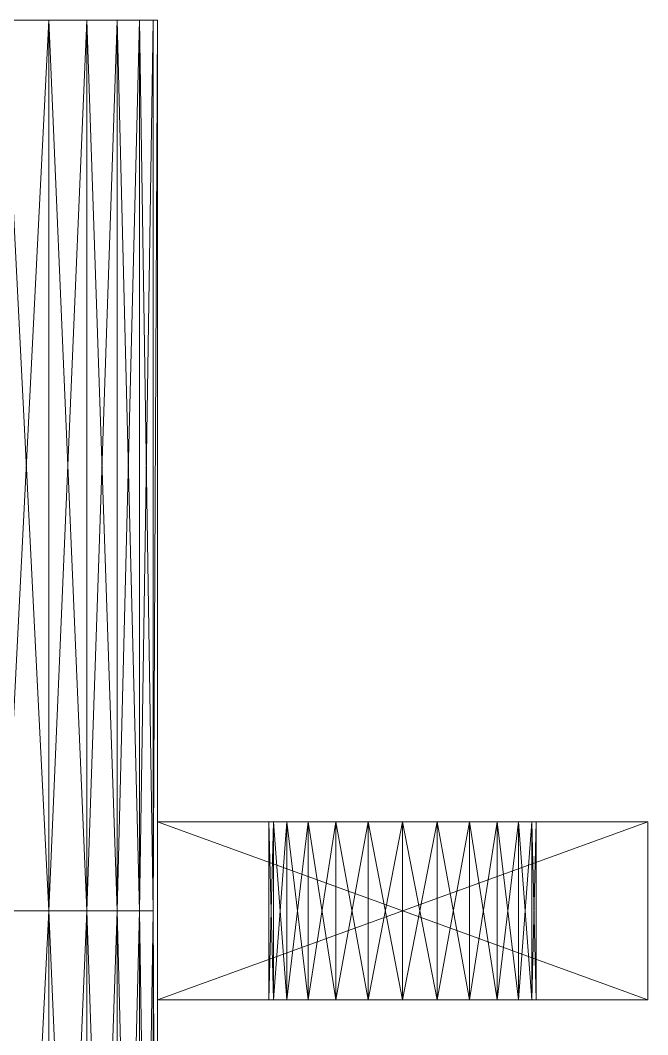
# Model space of a CAD drawing. Header units: millimetres. Extents: x 6495.02 to 6498.45, y 1663.36 to 1663.96.
# Drawn here: x 6495.77951 to 6495.78659, y 1663.77089 to 1663.78235 of the extents above; entities that cross this region are included whole.
import ezdxf

# ---------------------------------------------------------------- set-up
doc = ezdxf.new("R2010")
doc.units = ezdxf.units.MM

# ---------------------------------------------------------------- blocks, each defined once
blk = doc.blocks.new('SSSSS')
at = {"color": 7, "lineweight": 0}
for points in [[(-154.673, 55.527, -162.346), (-156.548, 52.093, -162.346), (-131.603, 68.125, -162.346), (-154.673, 55.527, -162.346)], [(-131.603, 68.125, -162.346), (-156.548, 52.093, -162.346), (-93.211, 22.602, -162.346), (-131.603, 68.125, -162.346)], [(-131.603, 68.125, -162.346), (-152.328, 58.66, -162.346), (-154.673, 55.527, -162.346), (-131.603, 68.125, -162.346)], [(-131.603, 68.125, -162.346), (-149.562, 61.426, -162.346), (-152.328, 58.66, -162.346), (-131.603, 68.125, -162.346)], [(-149.562, 61.426, -107.499), (-149.562, 61.426, -52.653), (-152.328, 58.66, -107.499), (-149.562, 61.426, -107.499)], [(-152.328, 58.66, -107.499), (-149.562, 61.426, -52.653), (-152.328, 58.66, -52.653), (-152.328, 58.66, -107.499)], [(-152.328, 58.66, -107.499), (-152.328, 58.66, -162.346), (-149.562, 61.426, -107.499), (-152.328, 58.66, -107.499)], [(-149.562, 61.426, -107.499), (-152.328, 58.66, -162.346), (-149.562, 61.426, -162.346), (-149.562, 61.426, -107.499)], [(-152.328, 58.66, -107.499), (-152.328, 58.66, -52.653), (-154.673, 55.527, -107.499), (-152.328, 58.66, -107.499)], [(-154.673, 55.527, -107.499), (-152.328, 58.66, -52.653), (-154.673, 55.527, -52.653), (-154.673, 55.527, -107.499)], [(-154.673, 55.527, -107.499), (-154.673, 55.527, -162.346), (-152.328, 58.66, -107.499), (-154.673, 55.527, -107.499)], [(-152.328, 58.66, -107.499), (-154.673, 55.527, -162.346), (-152.328, 58.66, -162.346), (-152.328, 58.66, -107.499)], [(-154.673, 55.527, -107.499), (-154.673, 55.527, -52.653), (-156.548, 52.093, -107.499), (-154.673, 55.527, -107.499)], [(-156.548, 52.093, -107.499), (-154.673, 55.527, -52.653), (-156.548, 52.093, -52.653), (-156.548, 52.093, -107.499)], [(-156.548, 52.093, -107.499), (-156.548, 52.093, -162.346), (-154.673, 55.527, -107.499), (-156.548, 52.093, -107.499)], [(-154.673, 55.527, -107.499), (-156.548, 52.093, -162.346), (-154.673, 55.527, -162.346), (-154.673, 55.527, -107.499)], [(-156.548, 52.093, -162.346), (-157.916, 48.427, -162.346), (-93.211, 22.602, -162.346), (-156.548, 52.093, -162.346)], [(-156.548, 52.093, -107.499), (-156.548, 52.093, -52.653), (-157.916, 48.427, -107.499), (-156.548, 52.093, -107.499)], [(-157.916, 48.427, -107.499), (-156.548, 52.093, -52.653), (-157.916, 48.427, -52.653), (-157.916, 48.427, -107.499)], [(-157.916, 48.427, -107.499), (-157.916, 48.427, -162.346), (-156.548, 52.093, -107.499), (-157.916, 48.427, -107.499)], [(-156.548, 52.093, -107.499), (-157.916, 48.427, -162.346), (-156.548, 52.093, -162.346), (-156.548, 52.093, -107.499)], [(-96.1, 22.317, -162.346), (-157.916, 48.427, -162.346), (-158.747, 44.604, -162.346), (-96.1, 22.317, -162.346)], [(-157.916, 48.427, -107.499), (-157.916, 48.427, -52.653), (-158.747, 44.604, -107.499), (-157.916, 48.427, -107.499)], [(-158.747, 44.604, -107.499), (-157.916, 48.427, -52.653), (-158.747, 44.604, -52.653), (-158.747, 44.604, -107.499)], [(-158.747, 44.604, -107.499), (-158.747, 44.604, -162.346), (-157.916, 48.427, -107.499), (-158.747, 44.604, -107.499)], [(-157.916, 48.427, -107.499), (-158.747, 44.604, -162.346), (-157.916, 48.427, -162.346), (-157.916, 48.427, -107.499)], [(-93.211, 22.602, -162.346), (-157.916, 48.427, -162.346), (-96.1, 22.317, -162.346), (-93.211, 22.602, -162.346)], [(-96.1, 22.317, -162.346), (-158.747, 44.604, -162.346), (-159.027, 40.701, -162.346), (-96.1, 22.317, -162.346)], [(-158.747, 44.604, -107.499), (-158.747, 44.604, -52.653), (-159.027, 40.701, -52.653), (-158.747, 44.604, -107.499)], [(-159.027, 40.701, -52.653), (-159.027, 40.701, -162.346), (-158.747, 44.604, -107.499), (-159.027, 40.701, -52.653)], [(-158.747, 44.604, -107.499), (-159.027, 40.701, -162.346), (-158.747, 44.604, -162.346), (-158.747, 44.604, -107.499)], [(-159.027, -25.115, -52.653), (-159.027, 21.505, -102.015), (-159.027, 40.701, -52.653), (-159.027, -25.115, -52.653)], [(-159.027, 40.701, -52.653), (-159.027, 21.505, -102.015), (-159.027, 21.505, -112.984), (-159.027, 40.701, -52.653)], [(-159.027, 40.701, -52.653), (-159.027, 21.505, -112.984), (-159.027, 40.701, -162.346), (-159.027, 40.701, -52.653)], [(-159.027, 40.701, -162.346), (-159.027, 21.505, -112.984), (-159.027, -25.115, -162.346), (-159.027, 40.701, -162.346)], [(-159.027, -25.115, -162.346), (-108.019, 7.793, -162.346), (-159.027, 40.701, -162.346), (-159.027, -25.115, -162.346)], [(-159.027, 40.701, -162.346), (-108.019, 7.793, -162.346), (-107.735, 10.682, -162.346), (-159.027, 40.701, -162.346)], [(-159.027, 40.701, -162.346), (-107.735, 10.682, -162.346), (-106.892, 13.46, -162.346), (-159.027, 40.701, -162.346)], [(-106.892, 13.46, -162.346), (-105.524, 16.021, -162.346), (-159.027, 40.701, -162.346), (-106.892, 13.46, -162.346)], [(-159.027, 40.701, -162.346), (-105.524, 16.021, -162.346), (-103.682, 18.265, -162.346), (-159.027, 40.701, -162.346)], [(-159.027, 40.701, -162.346), (-103.682, 18.265, -162.346), (-101.438, 20.106, -162.346), (-159.027, 40.701, -162.346)], [(-101.438, 20.106, -162.346), (-98.878, 21.475, -162.346), (-159.027, 40.701, -162.346), (-101.438, 20.106, -162.346)], [(-159.027, 40.701, -162.346), (-98.878, 21.475, -162.346), (-96.1, 22.317, -162.346), (-159.027, 40.701, -162.346)], [(-189.192, 21.505, -112.984), (-174.109, 16.02, -112.984), (-159.027, 21.505, -112.984), (-189.192, 21.505, -112.984)], [(-189.192, -5.918, -112.984), (-182.336, 7.793, -112.984), (-189.192, 21.505, -112.984), (-189.192, -5.918, -112.984)], [(-189.192, 21.505, -112.984), (-182.336, 7.793, -112.984), (-182.056, 9.923, -112.984), (-189.192, 21.505, -112.984)], [(-189.192, 21.505, -112.984), (-182.056, 9.923, -112.984), (-181.234, 11.907, -112.984), (-189.192, 21.505, -112.984)], [(-181.234, 11.907, -112.984), (-179.927, 13.611, -112.984), (-189.192, 21.505, -112.984), (-181.234, 11.907, -112.984)], [(-189.192, 21.505, -112.984), (-179.927, 13.611, -112.984), (-178.223, 14.918, -112.984), (-189.192, 21.505, -112.984)], [(-189.192, 21.505, -112.984), (-178.223, 14.918, -112.984), (-176.239, 15.74, -112.984), (-189.192, 21.505, -112.984)], [(-176.239, 15.74, -112.984), (-174.109, 16.02, -112.984), (-189.192, 21.505, -112.984), (-176.239, 15.74, -112.984)], [(-159.027, 21.505, -112.984), (-159.027, 21.505, -102.015), (-189.192, 21.505, -112.984), (-159.027, 21.505, -112.984)], [(-189.192, 21.505, -112.984), (-159.027, 21.505, -102.015), (-189.192, 21.505, -102.015), (-189.192, 21.505, -112.984)], [(-189.192, 21.505, -102.015), (-182.336, 7.793, -102.015), (-189.192, -5.918, -102.015), (-189.192, 21.505, -102.015)], [(-159.027, 21.505, -102.015), (-174.109, 16.02, -102.015), (-189.192, 21.505, -102.015), (-159.027, 21.505, -102.015)], [(-189.192, 21.505, -102.015), (-174.109, 16.02, -102.015), (-176.239, 15.74, -102.015), (-189.192, 21.505, -102.015)], [(-189.192, 21.505, -102.015), (-176.239, 15.74, -102.015), (-178.223, 14.918, -102.015), (-189.192, 21.505, -102.015)], [(-178.223, 14.918, -102.015), (-179.927, 13.611, -102.015), (-189.192, 21.505, -102.015), (-178.223, 14.918, -102.015)], [(-189.192, 21.505, -102.015), (-179.927, 13.611, -102.015), (-181.234, 11.907, -102.015), (-189.192, 21.505, -102.015)], [(-189.192, 21.505, -102.015), (-181.234, 11.907, -102.015), (-182.056, 9.923, -102.015), (-189.192, 21.505, -102.015)], [(-182.056, 9.923, -102.015), (-182.336, 7.793, -102.015), (-189.192, 21.505, -102.015), (-182.056, 9.923, -102.015)], [(-189.192, 21.505, -112.984), (-189.192, 21.505, -102.015), (-189.192, -5.918, -112.984), (-189.192, 21.505, -112.984)], [(-189.192, -5.918, -112.984), (-189.192, 21.505, -102.015), (-189.192, -5.918, -102.015), (-189.192, -5.918, -112.984)], [(-159.027, 21.505, -112.984), (-174.109, 16.02, -112.984), (-171.98, 15.74, -112.984), (-159.027, 21.505, -112.984)], [(-171.98, 15.74, -102.015), (-174.109, 16.02, -102.015), (-159.027, 21.505, -102.015), (-171.98, 15.74, -102.015)], [(-159.027, 21.505, -112.984), (-171.98, 15.74, -112.984), (-169.996, 14.918, -112.984), (-159.027, 21.505, -112.984)], [(-159.027, 21.505, -102.015), (-169.996, 14.918, -102.015), (-171.98, 15.74, -102.015), (-159.027, 21.505, -102.015)], [(-169.996, 14.918, -112.984), (-168.292, 13.611, -112.984), (-159.027, 21.505, -112.984), (-169.996, 14.918, -112.984)], [(-159.027, 21.505, -102.015), (-168.292, 13.611, -102.015), (-169.996, 14.918, -102.015), (-159.027, 21.505, -102.015)], [(-159.027, 21.505, -112.984), (-168.292, 13.611, -112.984), (-166.985, 11.907, -112.984), (-159.027, 21.505, -112.984)], [(-166.985, 11.907, -102.015), (-168.292, 13.611, -102.015), (-159.027, 21.505, -102.015), (-166.985, 11.907, -102.015)], [(-159.027, 21.505, -112.984), (-166.985, 11.907, -112.984), (-166.163, 9.923, -112.984), (-159.027, 21.505, -112.984)], [(-159.027, 21.505, -102.015), (-166.163, 9.923, -102.015), (-166.985, 11.907, -102.015), (-159.027, 21.505, -102.015)], [(-166.163, 9.923, -112.984), (-165.882, 7.793, -112.984), (-159.027, 21.505, -112.984), (-166.163, 9.923, -112.984)], [(-159.027, 21.505, -102.015), (-165.882, 7.793, -102.015), (-166.163, 9.923, -102.015), (-159.027, 21.505, -102.015)], [(-159.027, 21.505, -112.984), (-165.882, 7.793, -112.984), (-159.027, -5.918, -112.984), (-159.027, 21.505, -112.984)], [(-159.027, -5.918, -102.015), (-165.882, 7.793, -102.015), (-159.027, 21.505, -102.015), (-159.027, -5.918, -102.015)], [(-159.027, -25.115, -162.346), (-159.027, 21.505, -112.984), (-159.027, -5.918, -112.984), (-159.027, -25.115, -162.346)], [(-159.027, 21.505, -102.015), (-159.027, -25.115, -52.653), (-159.027, -5.918, -102.015), (-159.027, 21.505, -102.015)], [(-176.239, 15.74, -102.015), (-176.239, 15.74, -112.984), (-178.223, 14.918, -102.015), (-176.239, 15.74, -102.015)], [(-178.223, 14.918, -102.015), (-176.239, 15.74, -112.984), (-178.223, 14.918, -112.984), (-178.223, 14.918, -102.015)], [(-174.109, 16.02, -102.015), (-174.109, 16.02, -112.984), (-176.239, 15.74, -102.015), (-174.109, 16.02, -102.015)], [(-176.239, 15.74, -102.015), (-174.109, 16.02, -112.984), (-176.239, 15.74, -112.984), (-176.239, 15.74, -102.015)], [(-171.98, 15.74, -102.015), (-171.98, 15.74, -112.984), (-174.109, 16.02, -102.015), (-171.98, 15.74, -102.015)], [(-174.109, 16.02, -102.015), (-171.98, 15.74, -112.984), (-174.109, 16.02, -112.984), (-174.109, 16.02, -102.015)], [(-169.996, 14.918, -102.015), (-169.996, 14.918, -112.984), (-171.98, 15.74, -102.015), (-169.996, 14.918, -102.015)], [(-171.98, 15.74, -102.015), (-169.996, 14.918, -112.984), (-171.98, 15.74, -112.984), (-171.98, 15.74, -102.015)], [(-178.223, 14.918, -102.015), (-178.223, 14.918, -112.984), (-179.927, 13.611, -102.015), (-178.223, 14.918, -102.015)], [(-179.927, 13.611, -102.015), (-178.223, 14.918, -112.984), (-179.927, 13.611, -112.984), (-179.927, 13.611, -102.015)], [(-168.292, 13.611, -102.015), (-168.292, 13.611, -112.984), (-169.996, 14.918, -102.015), (-168.292, 13.611, -102.015)], [(-169.996, 14.918, -102.015), (-168.292, 13.611, -112.984), (-169.996, 14.918, -112.984), (-169.996, 14.918, -102.015)], [(-179.927, 13.611, -102.015), (-179.927, 13.611, -112.984), (-181.234, 11.907, -102.015), (-179.927, 13.611, -102.015)], [(-181.234, 11.907, -102.015), (-179.927, 13.611, -112.984), (-181.234, 11.907, -112.984), (-181.234, 11.907, -102.015)], [(-166.985, 11.907, -102.015), (-166.985, 11.907, -112.984), (-168.292, 13.611, -102.015), (-166.985, 11.907, -102.015)], [(-168.292, 13.611, -102.015), (-166.985, 11.907, -112.984), (-168.292, 13.611, -112.984), (-168.292, 13.611, -102.015)], [(-181.234, 11.907, -102.015), (-181.234, 11.907, -112.984), (-182.056, 9.923, -102.015), (-181.234, 11.907, -102.015)], [(-182.056, 9.923, -102.015), (-181.234, 11.907, -112.984), (-182.056, 9.923, -112.984), (-182.056, 9.923, -102.015)], [(-166.163, 9.923, -102.015), (-166.163, 9.923, -112.984), (-166.985, 11.907, -102.015), (-166.163, 9.923, -102.015)], [(-166.985, 11.907, -102.015), (-166.163, 9.923, -112.984), (-166.985, 11.907, -112.984), (-166.985, 11.907, -102.015)], [(-182.056, 9.923, -102.015), (-182.056, 9.923, -112.984), (-182.336, 7.793, -102.015), (-182.056, 9.923, -102.015)], [(-182.336, 7.793, -102.015), (-182.056, 9.923, -112.984), (-182.336, 7.793, -112.984), (-182.336, 7.793, -102.015)], [(-165.882, 7.793, -102.015), (-165.882, 7.793, -112.984), (-166.163, 9.923, -102.015), (-165.882, 7.793, -102.015)], [(-166.163, 9.923, -102.015), (-165.882, 7.793, -112.984), (-166.163, 9.923, -112.984), (-166.163, 9.923, -102.015)], [(-182.056, 5.664, -112.984), (-182.336, 7.793, -112.984), (-189.192, -5.918, -112.984), (-182.056, 5.664, -112.984)], [(-189.192, -5.918, -102.015), (-182.336, 7.793, -102.015), (-182.056, 5.664, -102.015), (-189.192, -5.918, -102.015)], [(-182.336, 7.793, -102.015), (-182.336, 7.793, -112.984), (-182.056, 5.664, -102.015), (-182.336, 7.793, -102.015)], [(-182.056, 5.664, -102.015), (-182.336, 7.793, -112.984), (-182.056, 5.664, -112.984), (-182.056, 5.664, -102.015)], [(-166.163, 5.664, -102.015), (-166.163, 5.664, -112.984), (-165.882, 7.793, -102.015), (-166.163, 5.664, -102.015)], [(-165.882, 7.793, -102.015), (-166.163, 5.664, -112.984), (-165.882, 7.793, -112.984), (-165.882, 7.793, -102.015)], [(-159.027, -5.918, -112.984), (-165.882, 7.793, -112.984), (-166.163, 5.664, -112.984), (-159.027, -5.918, -112.984)], [(-166.163, 5.664, -102.015), (-165.882, 7.793, -102.015), (-159.027, -5.918, -102.015), (-166.163, 5.664, -102.015)], [(-159.027, -25.115, -162.346), (-107.735, 4.904, -162.346), (-108.019, 7.793, -162.346), (-159.027, -25.115, -162.346)], [(-189.192, -5.918, -112.984), (-181.234, 3.68, -112.984), (-182.056, 5.664, -112.984), (-189.192, -5.918, -112.984)], [(-189.192, -5.918, -102.015), (-182.056, 5.664, -102.015), (-181.234, 3.68, -102.015), (-189.192, -5.918, -102.015)], [(-182.056, 5.664, -102.015), (-182.056, 5.664, -112.984), (-181.234, 3.68, -102.015), (-182.056, 5.664, -102.015)], [(-181.234, 3.68, -102.015), (-182.056, 5.664, -112.984), (-181.234, 3.68, -112.984), (-181.234, 3.68, -102.015)], [(-166.985, 3.68, -102.015), (-166.985, 3.68, -112.984), (-166.163, 5.664, -102.015), (-166.985, 3.68, -102.015)], [(-166.163, 5.664, -102.015), (-166.985, 3.68, -112.984), (-166.163, 5.664, -112.984), (-166.163, 5.664, -102.015)], [(-159.027, -5.918, -112.984), (-166.163, 5.664, -112.984), (-166.985, 3.68, -112.984), (-159.027, -5.918, -112.984)], [(-159.027, -5.918, -102.015), (-166.985, 3.68, -102.015), (-166.163, 5.664, -102.015), (-159.027, -5.918, -102.015)], [(-106.892, 2.126, -162.346), (-107.735, 4.904, -162.346), (-159.027, -25.115, -162.346), (-106.892, 2.126, -162.346)], [(-189.192, -5.918, -112.984), (-179.927, 1.976, -112.984), (-181.234, 3.68, -112.984), (-189.192, -5.918, -112.984)], [(-181.234, 3.68, -102.015), (-179.927, 1.976, -102.015), (-189.192, -5.918, -102.015), (-181.234, 3.68, -102.015)], [(-181.234, 3.68, -102.015), (-181.234, 3.68, -112.984), (-179.927, 1.976, -102.015), (-181.234, 3.68, -102.015)], [(-179.927, 1.976, -102.015), (-181.234, 3.68, -112.984), (-179.927, 1.976, -112.984), (-179.927, 1.976, -102.015)], [(-168.292, 1.976, -102.015), (-168.292, 1.976, -112.984), (-166.985, 3.68, -102.015), (-168.292, 1.976, -102.015)], [(-166.985, 3.68, -102.015), (-168.292, 1.976, -112.984), (-166.985, 3.68, -112.984), (-166.985, 3.68, -102.015)], [(-166.985, 3.68, -112.984), (-168.292, 1.976, -112.984), (-159.027, -5.918, -112.984), (-166.985, 3.68, -112.984)], [(-159.027, -5.918, -102.015), (-168.292, 1.976, -102.015), (-166.985, 3.68, -102.015), (-159.027, -5.918, -102.015)], [(-178.223, 0.669, -112.984), (-179.927, 1.976, -112.984), (-189.192, -5.918, -112.984), (-178.223, 0.669, -112.984)], [(-189.192, -5.918, -102.015), (-179.927, 1.976, -102.015), (-178.223, 0.669, -102.015), (-189.192, -5.918, -102.015)], [(-179.927, 1.976, -102.015), (-179.927, 1.976, -112.984), (-178.223, 0.669, -102.015), (-179.927, 1.976, -102.015)], [(-178.223, 0.669, -102.015), (-179.927, 1.976, -112.984), (-178.223, 0.669, -112.984), (-178.223, 0.669, -102.015)], [(-169.996, 0.669, -102.015), (-169.996, 0.669, -112.984), (-168.292, 1.976, -102.015), (-169.996, 0.669, -102.015)], [(-168.292, 1.976, -102.015), (-169.996, 0.669, -112.984), (-168.292, 1.976, -112.984), (-168.292, 1.976, -102.015)], [(-159.027, -5.918, -112.984), (-168.292, 1.976, -112.984), (-169.996, 0.669, -112.984), (-159.027, -5.918, -112.984)], [(-169.996, 0.669, -102.015), (-168.292, 1.976, -102.015), (-159.027, -5.918, -102.015), (-169.996, 0.669, -102.015)], [(-159.027, -25.115, -162.346), (-105.524, -0.434, -162.346), (-106.892, 2.126, -162.346), (-159.027, -25.115, -162.346)], [(-189.192, -5.918, -112.984), (-176.239, -0.153, -112.984), (-178.223, 0.669, -112.984), (-189.192, -5.918, -112.984)], [(-189.192, -5.918, -102.015), (-178.223, 0.669, -102.015), (-176.239, -0.153, -102.015), (-189.192, -5.918, -102.015)], [(-178.223, 0.669, -102.015), (-178.223, 0.669, -112.984), (-176.239, -0.153, -102.015), (-178.223, 0.669, -102.015)], [(-176.239, -0.153, -102.015), (-178.223, 0.669, -112.984), (-176.239, -0.153, -112.984), (-176.239, -0.153, -102.015)], [(-171.98, -0.153, -102.015), (-171.98, -0.153, -112.984), (-169.996, 0.669, -102.015), (-171.98, -0.153, -102.015)], [(-169.996, 0.669, -102.015), (-171.98, -0.153, -112.984), (-169.996, 0.669, -112.984), (-169.996, 0.669, -102.015)], [(-159.027, -5.918, -112.984), (-169.996, 0.669, -112.984), (-171.98, -0.153, -112.984), (-159.027, -5.918, -112.984)], [(-159.027, -5.918, -102.015), (-171.98, -0.153, -102.015), (-169.996, 0.669, -102.015), (-159.027, -5.918, -102.015)], [(-189.192, -5.918, -112.984), (-174.109, -0.434, -112.984), (-176.239, -0.153, -112.984), (-189.192, -5.918, -112.984)], [(-176.239, -0.153, -102.015), (-174.109, -0.434, -102.015), (-189.192, -5.918, -102.015), (-176.239, -0.153, -102.015)], [(-159.027, -5.918, -112.984), (-174.109, -0.434, -112.984), (-189.192, -5.918, -112.984), (-159.027, -5.918, -112.984)], [(-189.192, -5.918, -102.015), (-174.109, -0.434, -102.015), (-159.027, -5.918, -102.015), (-189.192, -5.918, -102.015)], [(-176.239, -0.153, -102.015), (-176.239, -0.153, -112.984), (-174.109, -0.434, -102.015), (-176.239, -0.153, -102.015)], [(-174.109, -0.434, -102.015), (-176.239, -0.153, -112.984), (-174.109, -0.434, -112.984), (-174.109, -0.434, -102.015)], [(-174.109, -0.434, -102.015), (-174.109, -0.434, -112.984), (-171.98, -0.153, -102.015), (-174.109, -0.434, -102.015)], [(-171.98, -0.153, -102.015), (-174.109, -0.434, -112.984), (-171.98, -0.153, -112.984), (-171.98, -0.153, -102.015)], [(-171.98, -0.153, -112.984), (-174.109, -0.434, -112.984), (-159.027, -5.918, -112.984), (-171.98, -0.153, -112.984)], [(-159.027, -5.918, -102.015), (-174.109, -0.434, -102.015), (-171.98, -0.153, -102.015), (-159.027, -5.918, -102.015)], [(-159.027, -25.115, -162.346), (-103.682, -2.678, -162.346), (-105.524, -0.434, -162.346), (-159.027, -25.115, -162.346)], [(-101.438, -4.52, -162.346), (-103.682, -2.678, -162.346), (-159.027, -25.115, -162.346), (-101.438, -4.52, -162.346)], [(-159.027, -25.115, -162.346), (-98.878, -5.888, -162.346), (-101.438, -4.52, -162.346), (-159.027, -25.115, -162.346)], [(-159.027, -5.918, -102.015), (-159.027, -5.918, -112.984), (-189.192, -5.918, -102.015), (-159.027, -5.918, -102.015)], [(-189.192, -5.918, -102.015), (-159.027, -5.918, -112.984), (-189.192, -5.918, -112.984), (-189.192, -5.918, -102.015)], [(-159.027, -25.115, -162.346), (-96.1, -6.731, -162.346), (-98.878, -5.888, -162.346), (-159.027, -25.115, -162.346)], [(-159.027, -25.115, -162.346), (-159.027, -5.918, -112.984), (-159.027, -5.918, -102.015), (-159.027, -25.115, -162.346)], [(-159.027, -5.918, -102.015), (-159.027, -25.115, -52.653), (-159.027, -25.115, -162.346), (-159.027, -5.918, -102.015)], [(-158.747, -29.017, -162.346), (-96.1, -6.731, -162.346), (-159.027, -25.115, -162.346), (-158.747, -29.017, -162.346)], [(-158.747, -29.017, -162.346), (-157.916, -32.841, -162.346), (-96.1, -6.731, -162.346), (-158.747, -29.017, -162.346)], [(-96.1, -6.731, -162.346), (-157.916, -32.841, -162.346), (-93.211, -7.015, -162.346), (-96.1, -6.731, -162.346)], [(-93.211, -7.015, -162.346), (-157.916, -32.841, -162.346), (-156.548, -36.507, -162.346), (-93.211, -7.015, -162.346)], [(-93.211, -7.015, -162.346), (-156.548, -36.507, -162.346), (-131.603, -52.538, -162.346), (-93.211, -7.015, -162.346)], [(-159.027, -25.115, -162.346), (-159.027, -25.115, -52.653), (-158.747, -29.017, -107.499), (-159.027, -25.115, -162.346)], [(-158.747, -29.017, -107.499), (-159.027, -25.115, -52.653), (-158.747, -29.017, -52.653), (-158.747, -29.017, -107.499)], [(-158.747, -29.017, -107.499), (-158.747, -29.017, -162.346), (-159.027, -25.115, -162.346), (-158.747, -29.017, -107.499)], [(-158.747, -29.017, -107.499), (-158.747, -29.017, -52.653), (-157.916, -32.841, -107.499), (-158.747, -29.017, -107.499)], [(-157.916, -32.841, -107.499), (-158.747, -29.017, -52.653), (-157.916, -32.841, -52.653), (-157.916, -32.841, -107.499)], [(-157.916, -32.841, -107.499), (-157.916, -32.841, -162.346), (-158.747, -29.017, -107.499), (-157.916, -32.841, -107.499)], [(-158.747, -29.017, -107.499), (-157.916, -32.841, -162.346), (-158.747, -29.017, -162.346), (-158.747, -29.017, -107.499)], [(-157.916, -32.841, -107.499), (-157.916, -32.841, -52.653), (-156.548, -36.507, -107.499), (-157.916, -32.841, -107.499)], [(-156.548, -36.507, -107.499), (-157.916, -32.841, -52.653), (-156.548, -36.507, -52.653), (-156.548, -36.507, -107.499)], [(-156.548, -36.507, -107.499), (-156.548, -36.507, -162.346), (-157.916, -32.841, -107.499), (-156.548, -36.507, -107.499)], [(-157.916, -32.841, -107.499), (-156.548, -36.507, -162.346), (-157.916, -32.841, -162.346), (-157.916, -32.841, -107.499)], [(-131.603, -52.538, -162.346), (-156.548, -36.507, -162.346), (-154.673, -39.941, -162.346), (-131.603, -52.538, -162.346)], [(-156.548, -36.507, -107.499), (-156.548, -36.507, -52.653), (-154.673, -39.941, -107.499), (-156.548, -36.507, -107.499)], [(-154.673, -39.941, -107.499), (-156.548, -36.507, -52.653), (-154.673, -39.941, -52.653), (-154.673, -39.941, -107.499)], [(-154.673, -39.941, -107.499), (-154.673, -39.941, -162.346), (-156.548, -36.507, -107.499), (-154.673, -39.941, -107.499)], [(-156.548, -36.507, -107.499), (-154.673, -39.941, -162.346), (-156.548, -36.507, -162.346), (-156.548, -36.507, -107.499)], [(-131.603, -52.538, -162.346), (-154.673, -39.941, -162.346), (-152.328, -43.073, -162.346), (-131.603, -52.538, -162.346)], [(-154.673, -39.941, -107.499), (-154.673, -39.941, -52.653), (-152.328, -43.073, -107.499), (-154.673, -39.941, -107.499)], [(-152.328, -43.073, -107.499), (-154.673, -39.941, -52.653), (-152.328, -43.073, -52.653), (-152.328, -43.073, -107.499)], [(-152.328, -43.073, -107.499), (-152.328, -43.073, -162.346), (-154.673, -39.941, -107.499), (-152.328, -43.073, -107.499)], [(-154.673, -39.941, -107.499), (-152.328, -43.073, -162.346), (-154.673, -39.941, -162.346), (-154.673, -39.941, -107.499)], [(-152.328, -43.073, -162.346), (-149.562, -45.84, -162.346), (-131.603, -52.538, -162.346), (-152.328, -43.073, -162.346)], [(-152.328, -43.073, -107.499), (-152.328, -43.073, -52.653), (-149.562, -45.84, -107.499), (-152.328, -43.073, -107.499)], [(-149.562, -45.84, -107.499), (-149.562, -45.84, -162.346), (-152.328, -43.073, -107.499), (-149.562, -45.84, -107.499)], [(-152.328, -43.073, -107.499), (-149.562, -45.84, -162.346), (-152.328, -43.073, -162.346), (-152.328, -43.073, -107.499)]]:
    blk.add_polyline3d(points, dxfattribs=at)

msp = doc.modelspace()

# ---------------------------------------------------------------- block references
at = {"color": 18, "extrusion": (-2.22045e-16, -1, 2.22045e-16), "xscale": -0.0001834019668714366, "yscale": 0.0001834019668714366, "zscale": 0.0001834019668714366}
msp.add_blockref('SSSSS', (6495.751893, -0.014376, -1663.752574), dxfattribs=at)

doc.saveas('drawing.dxf')
